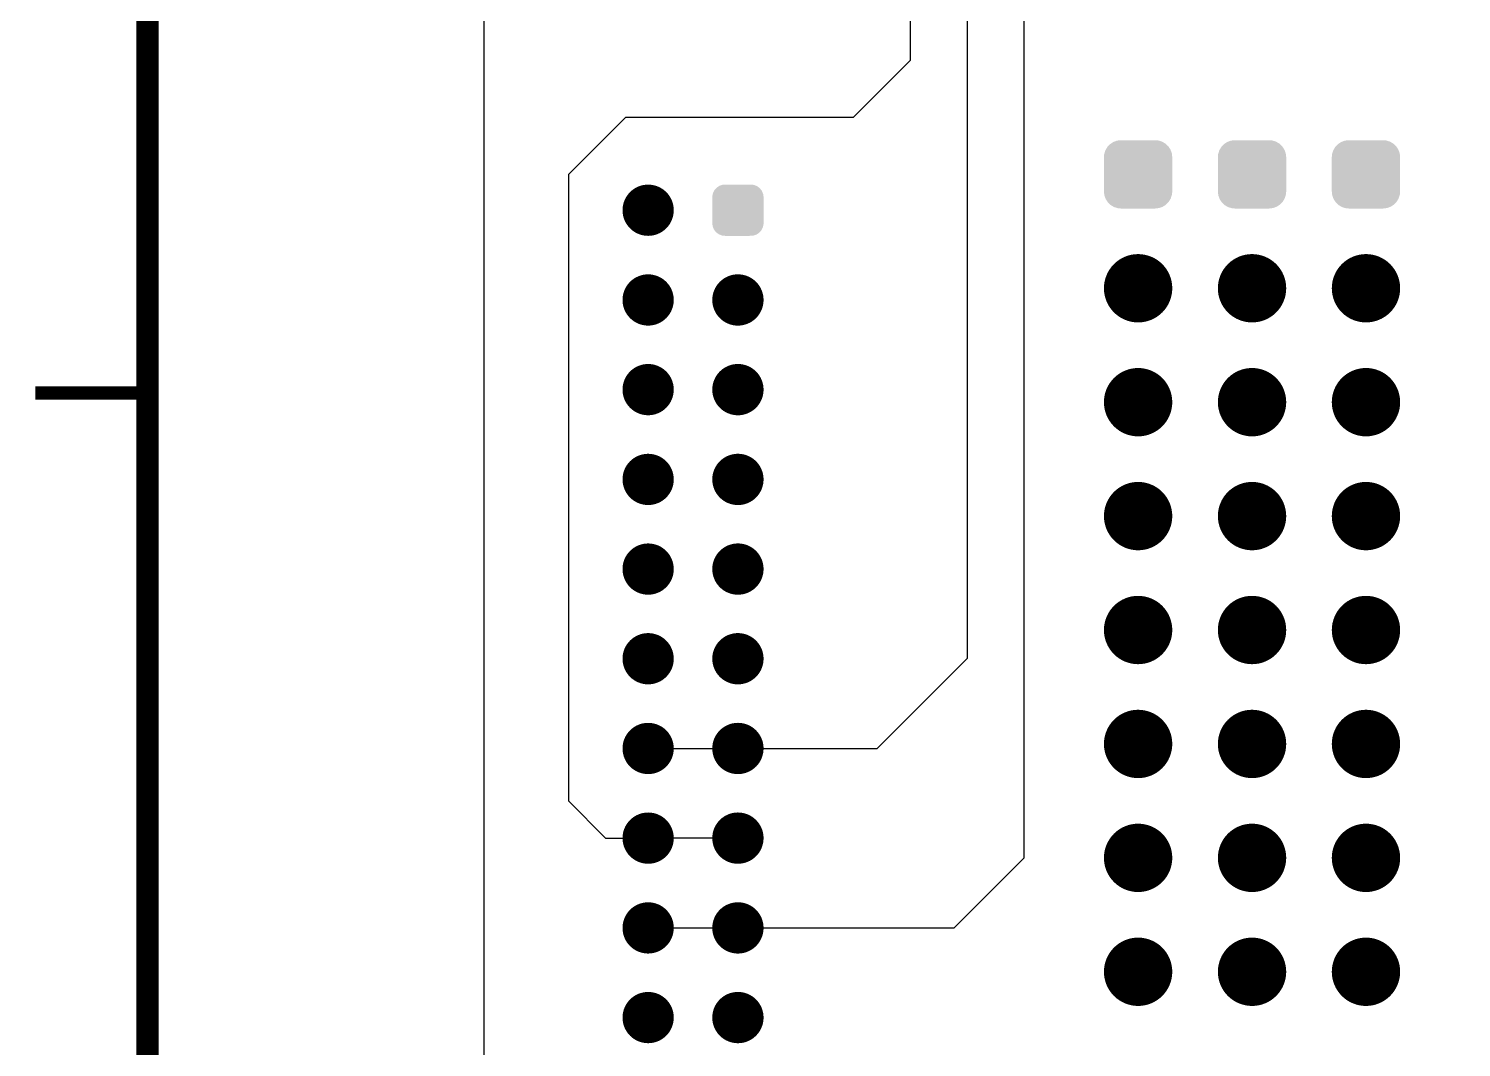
# Model space of a CAD drawing. Extents: x 295 to 953, y 10 to 290.
# Drawn here: x 489.33 to 521.27, y 180.41 to 203.12 of the extents above; entities that cross this region are included whole.
import ezdxf

# ---------------------------------------------------------------- set-up
doc = ezdxf.new("R2010")
doc.units = 0
doc.header["$LTSCALE"] = 5
doc.header["$MEASUREMENT"] = 0
doc.layers.get('0').update_dxf_attribs({"linetype": 'CONTINUOUS', "lineweight": 25})
doc.layers.add('DV-ABPB-A4_IN2', color=3, linetype='CONTINUOUS')
doc.layers.add('테두리', color=3, linetype='CONTINUOUS')

# ---------------------------------------------------------------- blocks, each defined once
blk = doc.blocks.new('C')
at = {"layer": '테두리'}
for points, const_width in [([(15, 285), (15, 15), (405, 15), (405, 285), (15, 285)], 0.5), ([(12.5, 195), (15, 195)], 0.3)]:
    blk.add_lwpolyline(points, dxfattribs=dict(at, const_width=const_width))

msp = doc.modelspace()

# ---------------------------------------------------------------- linework, layer by layer
at = {"color": 7}
for points, const_width in [([(502.852, 199.073, 1), (503.423, 199.073, 1)], 0.572), ([(513.679, 197.333, 1), (514.441, 197.333, 1)], 0.762), ([(516.219, 197.333, 1), (516.981, 197.333, 1)], 0.762), ([(518.759, 197.333, 1), (519.521, 197.333, 1)], 0.762), ([(502.852, 197.072, 1), (503.423, 197.072, 1)], 0.572), ([(504.853, 197.072, 1), (505.425, 197.072, 1)], 0.572), ([(502.852, 195.073, 1), (503.423, 195.073, 1)], 0.572), ([(504.853, 195.073, 1), (505.425, 195.073, 1)], 0.572), ([(513.679, 194.793, 1), (514.441, 194.793, 1)], 0.762), ([(516.219, 194.793, 1), (516.981, 194.793, 1)], 0.762), ([(518.759, 194.793, 1), (519.521, 194.793, 1)], 0.762), ([(502.852, 193.071, 1), (503.423, 193.071, 1)], 0.572), ([(504.853, 193.071, 1), (505.425, 193.071, 1)], 0.572), ([(513.679, 192.253, 1), (514.441, 192.253, 1)], 0.762), ([(516.219, 192.253, 1), (516.981, 192.253, 1)], 0.762), ([(518.759, 192.253, 1), (519.521, 192.253, 1)], 0.762), ([(502.852, 191.072, 1), (503.423, 191.072, 1)], 0.572), ([(504.853, 191.072, 1), (505.425, 191.072, 1)], 0.572), ([(513.679, 189.713, 1), (514.441, 189.713, 1)], 0.762), ([(516.219, 189.713, 1), (516.981, 189.713, 1)], 0.762), ([(518.759, 189.713, 1), (519.521, 189.713, 1)], 0.762), ([(502.852, 189.073, 1), (503.423, 189.073, 1)], 0.572), ([(504.853, 189.073, 1), (505.425, 189.073, 1)], 0.572), ([(513.679, 187.173, 1), (514.441, 187.173, 1)], 0.762), ([(516.219, 187.173, 1), (516.981, 187.173, 1)], 0.762), ([(518.759, 187.173, 1), (519.521, 187.173, 1)], 0.762), ([(502.852, 187.072, 1), (503.423, 187.072, 1)], 0.572), ([(504.853, 187.072, 1), (505.425, 187.072, 1)], 0.572), ([(502.852, 185.073, 1), (503.423, 185.073, 1)], 0.572), ([(504.853, 185.073, 1), (505.425, 185.073, 1)], 0.572), ([(513.679, 184.633, 1), (514.441, 184.633, 1)], 0.762), ([(516.219, 184.633, 1), (516.981, 184.633, 1)], 0.762), ([(518.759, 184.633, 1), (519.521, 184.633, 1)], 0.762), ([(502.852, 183.071, 1), (503.423, 183.071, 1)], 0.572), ([(504.853, 183.071, 1), (505.425, 183.071, 1)], 0.572), ([(513.679, 182.093, 1), (514.441, 182.093, 1)], 0.762), ([(516.219, 182.093, 1), (516.981, 182.093, 1)], 0.762), ([(518.759, 182.093, 1), (519.521, 182.093, 1)], 0.762), ([(502.852, 181.072, 1), (503.423, 181.072, 1)], 0.572), ([(504.853, 181.072, 1), (505.425, 181.072, 1)], 0.572)]:
    msp.add_lwpolyline(points, format="xyb", close=True, dxfattribs=dict(at, const_width=const_width))
for points in [[(513.452, 200.558), (513.509, 200.595), (514.67, 200.558), (514.607, 200.595)], [(513.509, 200.595), (513.53, 200.603), (514.607, 200.595), (514.594, 200.603)], [(513.53, 200.603), (513.591, 200.625), (514.594, 200.603), (514.522, 200.625)], [(513.591, 200.625), (513.623, 200.629), (514.522, 200.625), (514.511, 200.629)], [(513.623, 200.629), (513.679, 200.635), (514.511, 200.629), (514.441, 200.635)], [(515.992, 200.558), (516.049, 200.595), (517.21, 200.558), (517.147, 200.595)], [(516.049, 200.595), (516.07, 200.603), (517.147, 200.595), (517.134, 200.603)], [(516.07, 200.603), (516.131, 200.625), (517.134, 200.603), (517.062, 200.625)], [(516.131, 200.625), (516.163, 200.629), (517.062, 200.625), (517.051, 200.629)], [(516.163, 200.629), (516.219, 200.635), (517.051, 200.629), (516.981, 200.635)], [(518.532, 200.558), (518.589, 200.595), (519.75, 200.558), (519.687, 200.595)], [(518.589, 200.595), (518.61, 200.603), (519.687, 200.595), (519.674, 200.603)], [(518.61, 200.603), (518.671, 200.625), (519.674, 200.603), (519.602, 200.625)], [(518.671, 200.625), (518.703, 200.629), (519.602, 200.625), (519.591, 200.629)], [(518.703, 200.629), (518.759, 200.635), (519.591, 200.629), (519.521, 200.635)], [(513.298, 200.254), (513.304, 200.324), (514.822, 200.254), (514.814, 200.324)], [(513.298, 199.492), (513.298, 200.254), (514.822, 199.492), (514.822, 200.254)], [(513.304, 200.324), (513.31, 200.342), (514.814, 200.324), (514.812, 200.342)], [(513.31, 200.342), (513.33, 200.408), (514.812, 200.342), (514.788, 200.408)], [(513.33, 200.408), (513.34, 200.424), (514.788, 200.408), (514.782, 200.424)], [(513.34, 200.424), (513.375, 200.484), (514.782, 200.424), (514.743, 200.484)], [(513.375, 200.484), (513.388, 200.498), (514.743, 200.484), (514.734, 200.498)], [(513.388, 200.498), (513.435, 200.547), (514.734, 200.498), (514.682, 200.547)], [(513.435, 200.547), (513.452, 200.558), (514.682, 200.547), (514.67, 200.558)], [(515.838, 200.254), (515.844, 200.324), (517.362, 200.254), (517.354, 200.324)], [(515.838, 199.492), (515.838, 200.254), (517.362, 199.492), (517.362, 200.254)], [(515.844, 200.324), (515.85, 200.342), (517.354, 200.324), (517.352, 200.342)], [(515.85, 200.342), (515.87, 200.408), (517.352, 200.342), (517.328, 200.408)], [(515.87, 200.408), (515.88, 200.424), (517.328, 200.408), (517.322, 200.424)], [(515.88, 200.424), (515.915, 200.484), (517.322, 200.424), (517.283, 200.484)], [(515.915, 200.484), (515.928, 200.498), (517.283, 200.484), (517.274, 200.498)], [(515.928, 200.498), (515.975, 200.547), (517.274, 200.498), (517.222, 200.547)], [(515.975, 200.547), (515.992, 200.558), (517.222, 200.547), (517.21, 200.558)], [(518.378, 200.254), (518.384, 200.324), (519.902, 200.254), (519.894, 200.324)], [(518.378, 199.492), (518.378, 200.254), (519.902, 199.492), (519.902, 200.254)], [(518.384, 200.324), (518.39, 200.342), (519.894, 200.324), (519.892, 200.342)], [(518.39, 200.342), (518.41, 200.408), (519.892, 200.342), (519.868, 200.408)], [(518.41, 200.408), (518.42, 200.424), (519.868, 200.408), (519.862, 200.424)], [(518.42, 200.424), (518.455, 200.484), (519.862, 200.424), (519.823, 200.484)], [(518.455, 200.484), (518.468, 200.498), (519.823, 200.484), (519.814, 200.498)], [(518.468, 200.498), (518.515, 200.547), (519.814, 200.498), (519.762, 200.547)], [(518.515, 200.547), (518.532, 200.558), (519.762, 200.547), (519.75, 200.558)], [(504.718, 199.611), (504.731, 199.619), (505.564, 199.611), (505.543, 199.619)], [(504.731, 199.619), (504.791, 199.638), (505.543, 199.619), (505.493, 199.638)], [(504.791, 199.638), (504.803, 199.642), (505.493, 199.638), (505.457, 199.642)], [(504.803, 199.642), (504.879, 199.645), (505.457, 199.642), (505.429, 199.645)], [(505.399, 199.645), (505.418, 199.646), (505.429, 199.645), (505.418, 199.646)], [(504.566, 199.36), (504.567, 199.378), (505.712, 199.36), (505.71, 199.378)], [(504.568, 199.334), (504.566, 199.36), (505.711, 199.334), (505.712, 199.36)], [(504.567, 199.378), (504.578, 199.436), (505.71, 199.378), (505.702, 199.436)], [(504.568, 199.333), (504.568, 199.334), (505.711, 199.333), (505.711, 199.334)], [(504.568, 198.813), (504.568, 199.333), (505.711, 198.813), (505.711, 199.333)], [(504.578, 199.436), (504.582, 199.453), (505.702, 199.436), (505.694, 199.453)], [(504.582, 199.453), (504.608, 199.506), (505.694, 199.453), (505.672, 199.506)], [(504.608, 199.506), (504.616, 199.521), (505.672, 199.506), (505.66, 199.521)], [(504.616, 199.521), (504.656, 199.565), (505.66, 199.521), (505.625, 199.565)], [(504.656, 199.565), (504.667, 199.578), (505.625, 199.565), (505.609, 199.578)], [(504.667, 199.578), (504.718, 199.611), (505.609, 199.578), (505.564, 199.611)], [(513.306, 199.422), (513.298, 199.492), (514.815, 199.422), (514.822, 199.492)], [(513.308, 199.405), (513.306, 199.422), (514.81, 199.405), (514.815, 199.422)], [(513.332, 199.339), (513.308, 199.405), (514.789, 199.339), (514.81, 199.405)], [(513.338, 199.322), (513.332, 199.339), (514.78, 199.322), (514.789, 199.339)], [(513.377, 199.263), (513.338, 199.322), (514.745, 199.263), (514.78, 199.322)], [(515.846, 199.422), (515.838, 199.492), (517.355, 199.422), (517.362, 199.492)], [(515.848, 199.405), (515.846, 199.422), (517.35, 199.405), (517.355, 199.422)], [(515.872, 199.339), (515.848, 199.405), (517.329, 199.339), (517.35, 199.405)], [(515.878, 199.322), (515.872, 199.339), (517.32, 199.322), (517.329, 199.339)], [(515.917, 199.263), (515.878, 199.322), (517.285, 199.263), (517.32, 199.322)], [(518.386, 199.422), (518.378, 199.492), (519.895, 199.422), (519.902, 199.492)], [(518.388, 199.405), (518.386, 199.422), (519.89, 199.405), (519.895, 199.422)], [(518.412, 199.339), (518.388, 199.405), (519.869, 199.339), (519.89, 199.405)], [(518.418, 199.322), (518.412, 199.339), (519.86, 199.322), (519.869, 199.339)], [(518.457, 199.263), (518.418, 199.322), (519.825, 199.263), (519.86, 199.322)], [(513.386, 199.249), (513.377, 199.263), (514.731, 199.249), (514.745, 199.263)], [(513.438, 199.199), (513.386, 199.249), (514.684, 199.199), (514.731, 199.249)], [(513.449, 199.188), (513.438, 199.199), (514.667, 199.188), (514.684, 199.199)], [(513.512, 199.151), (513.449, 199.188), (514.611, 199.151), (514.667, 199.188)], [(513.525, 199.144), (513.512, 199.151), (514.59, 199.144), (514.611, 199.151)], [(513.597, 199.121), (513.525, 199.144), (514.528, 199.121), (514.59, 199.144)], [(513.609, 199.118), (513.597, 199.121), (514.496, 199.118), (514.528, 199.121)], [(513.679, 199.111), (513.609, 199.118), (514.441, 199.111), (514.496, 199.118)], [(515.926, 199.249), (515.917, 199.263), (517.271, 199.249), (517.285, 199.263)], [(515.978, 199.199), (515.926, 199.249), (517.224, 199.199), (517.271, 199.249)], [(515.989, 199.188), (515.978, 199.199), (517.207, 199.188), (517.224, 199.199)], [(516.052, 199.151), (515.989, 199.188), (517.151, 199.151), (517.207, 199.188)], [(516.065, 199.144), (516.052, 199.151), (517.13, 199.144), (517.151, 199.151)], [(516.137, 199.121), (516.065, 199.144), (517.068, 199.121), (517.13, 199.144)], [(516.149, 199.118), (516.137, 199.121), (517.036, 199.118), (517.068, 199.121)], [(516.219, 199.111), (516.149, 199.118), (516.981, 199.111), (517.036, 199.118)], [(518.466, 199.249), (518.457, 199.263), (519.811, 199.249), (519.825, 199.263)], [(518.518, 199.199), (518.466, 199.249), (519.764, 199.199), (519.811, 199.249)], [(518.529, 199.188), (518.518, 199.199), (519.747, 199.188), (519.764, 199.199)], [(518.592, 199.151), (518.529, 199.188), (519.691, 199.151), (519.747, 199.188)], [(518.605, 199.144), (518.592, 199.151), (519.67, 199.144), (519.691, 199.151)], [(518.677, 199.121), (518.605, 199.144), (519.608, 199.121), (519.67, 199.144)], [(518.689, 199.118), (518.677, 199.121), (519.576, 199.118), (519.608, 199.121)], [(518.759, 199.111), (518.689, 199.118), (519.521, 199.111), (519.576, 199.118)], [(504.566, 198.786), (504.568, 198.813), (505.712, 198.786), (505.711, 198.813)], [(504.569, 198.768), (504.566, 198.786), (505.711, 198.768), (505.712, 198.786)], [(504.577, 198.711), (504.569, 198.768), (505.7, 198.711), (505.711, 198.768)], [(504.584, 198.693), (504.577, 198.711), (505.696, 198.693), (505.7, 198.711)], [(504.606, 198.641), (504.584, 198.693), (505.67, 198.641), (505.696, 198.693)], [(504.618, 198.625), (504.606, 198.641), (505.662, 198.625), (505.67, 198.641)], [(504.653, 198.581), (504.618, 198.625), (505.623, 198.581), (505.662, 198.625)], [(504.67, 198.569), (504.653, 198.581), (505.612, 198.569), (505.623, 198.581)], [(504.714, 198.536), (504.67, 198.569), (505.561, 198.536), (505.612, 198.569)], [(504.736, 198.528), (504.714, 198.536), (505.548, 198.528), (505.561, 198.536)], [(504.785, 198.508), (504.736, 198.528), (505.487, 198.508), (505.548, 198.528)], [(504.821, 198.505), (504.785, 198.508), (505.475, 198.505), (505.487, 198.508)], [(504.85, 198.502), (504.821, 198.505), (505.399, 198.502), (505.475, 198.505)], [(504.861, 198.501), (504.85, 198.502), (504.861, 198.501), (504.879, 198.502)]]:
    msp.add_solid(points, dxfattribs=at)
at = {"layer": 'DV-ABPB-A4_IN2', "color": 7}
for p, q in [((499.478, 223.003), (499.478, 98.002)), ((508.98, 214.478), (508.98, 202.413)), ((510.25, 213.208), (510.25, 189.078)), ((511.52, 184.633), (511.52, 211.938)), ((508.98, 202.413), (507.71, 201.143)), ((502.63, 201.143), (501.36, 199.873)), ((507.71, 201.143), (502.63, 201.143)), ((501.36, 199.873), (501.36, 185.903)), ((508.243, 187.072), (510.25, 189.078)), ((503.138, 187.072), (505.139, 187.072)), ((505.139, 187.072), (508.243, 187.072)), ((501.36, 185.903), (502.188, 185.073)), ((502.188, 185.073), (503.138, 185.073)), ((505.139, 185.073), (503.138, 185.073)), ((509.958, 183.071), (511.52, 184.633)), ((503.138, 183.071), (505.139, 183.071)), ((505.139, 183.071), (509.958, 183.071))]:
    msp.add_line(p, q, dxfattribs=at)

# ---------------------------------------------------------------- block references
msp.add_blockref('C', (476.978, 0))

doc.saveas('drawing.dxf')
